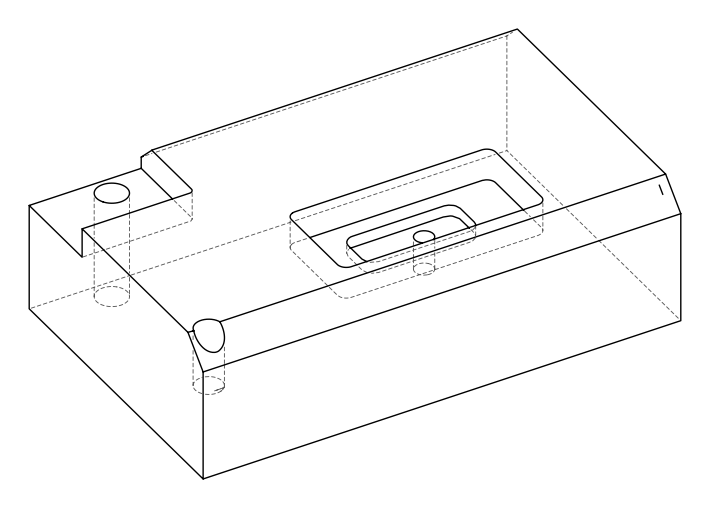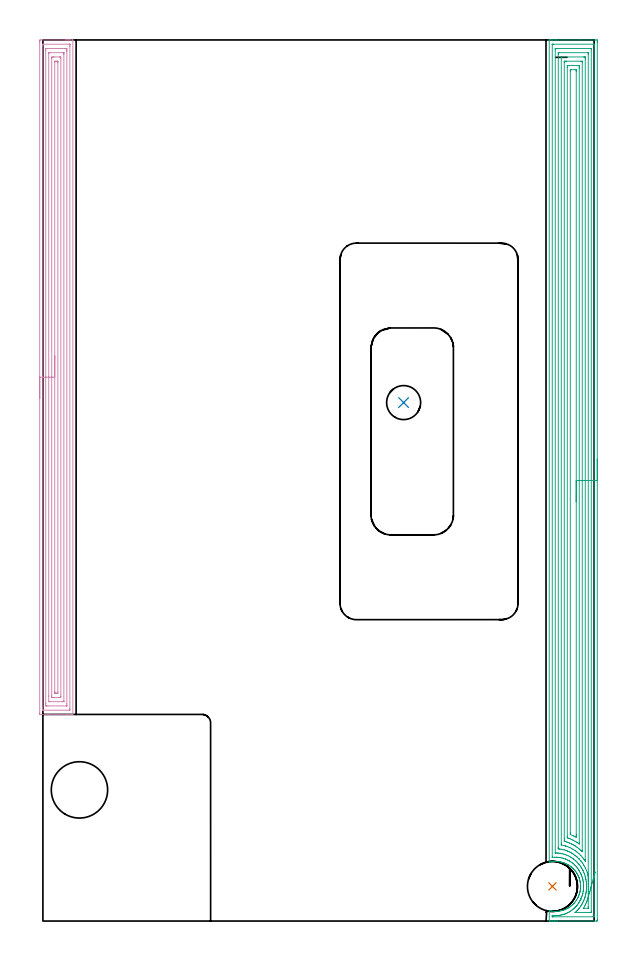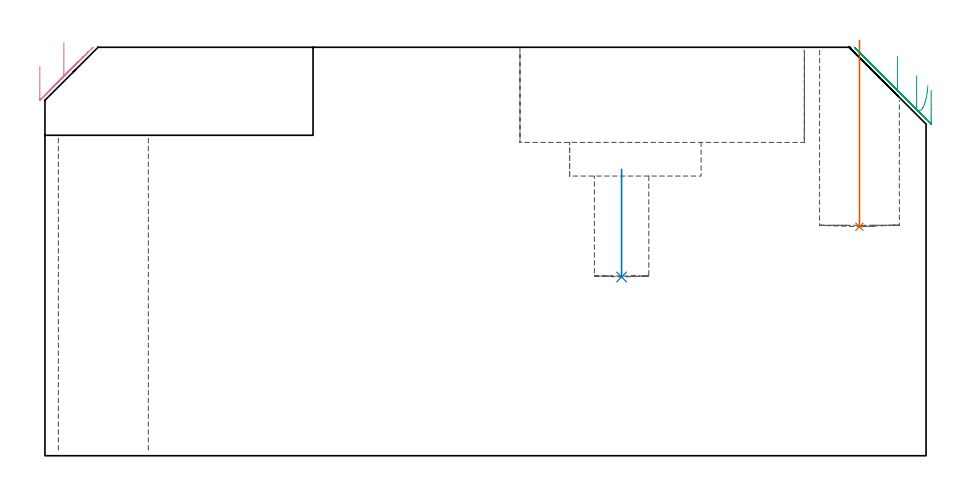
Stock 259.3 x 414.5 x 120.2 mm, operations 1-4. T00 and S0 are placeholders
(PLAN: 10 operations, 7 tool changes, 144 min)
(1 INDEXABLE_INSERT_DRILL_BLIND_HOLE_FROM_SOLID | STEP1POCKET | NXT0302_018 | 0.22 min | 22756 mm3)
(2 INDEXABLE_INSERT_DRILL_BLIND_HOLE_FROM_SOLID_1 | STEP1POCKET_1 | NXT0302_003 | 0.14 min | 13525 mm3)
(3 AREA_MILL | FG_CHAMFER_SURFACE | UGT0205_001 | 26.47 min | 104022 mm3)
(4 AREA_MILL_1 | FG_CHAMFER_SURFACE_1 | UGT0205_001 | 15.49 min | 39494 mm3)
(5 MILL_CORNER_NOTCH_RECTANGULAR | CORNER_NOTCH_RECTANGULAR | NXT0201_008 | Follow Part, ap 1.5, ae 75% | 76.09 min | 197639 mm3)
(6 MILL_RECTANGULAR_POCKET | POCKET_RECTANGULAR_STRAIGHT | UGT0201_133 | Follow Part, ap 3.75, ae 75% | 22.29 min | 408066 mm3)
(7 MILL_RECTANGULAR_POCKET_1 | POCKET_RECTANGULAR_STRAIGHT_1 | UGT0201_133 | Follow Part, ap 3.75, ae 75% | 2.37 min | 34599 mm3)
(8 SPOT_DRILL | STEP1HOLE | NXT0321_9005460120000 | 0.05 min | 132 mm3)
(9 DRILL_THROUGH_HOLE_INTO_CENTER | STEP1HOLE | NXT0301_065 | 0.4 min | 6388 mm3)
(10 DRILL_TO_ENLARGE_THROUGH_HOLE | STEP1HOLE | UGT0301_388 | 0.43 min | 45456 mm3)
(TOOL NXT0302_018 | Index. Insert Drill 23.5mm [880-D2350L25-03] | D23.5 PA176 FL71 Z2)
(TOOL NXT0302_003 | Index. Insert Drill 16mm [880-D1600L20-05] | D16 PA176 FL80 Z2)
(TOOL UGT0205_001 | Chamfer Mill 20 x 3 x 45 deg. | D20 FL50 Z2)
(TOOL NXT0201_008 | ENDMILL 6mm [2P460-0600-NA 1630] | D6 FL26 Z6)
(TOOL UGT0201_133 | Carbide End Mill 15.0 | D15 FL30 Z4)
(TOOL NXT0321_9005460120000 | NC Spot Drill, 142deg, 12mm, Carbide, Uncoated | D12 PA142 FL30 Z2)
(TOOL NXT0301_065 | Carbide Drill 9.4mm [860.1-0940-075A1-MM 2214] | D9.4 PA140 FL98 Z2)
(TOOL UGT0301_388 | Twist Drill 26.5 mm | D26.5 PA118 FL165 Z2)
(OP 1 INDEXABLE_INSERT_DRILL_BLIND_HOLE_FROM_SOLID)
G17 G21 G94 G90
T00 M6
G54
G17 G0 G90 X239.7 Y16.3 S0 M3
G43 Z130.2 H1
G94 G81 G98 Z67.4 F250. R122.2
G80
M5
M2
(OP 2 INDEXABLE_INSERT_DRILL_BLIND_HOLE_FROM_SOLID_1)
G17 G21 G94 G90
T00 M6
G54
G17 G0 G90 X169.7 Y243.9 S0 M3
G43 Z130.2 H1
G94 G81 G98 Z52.6 F250. R84.3
G80
M5
M2
(OP 3 AREA_MILL)
G17 G21 G94 G90
T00 M6
G54
G17 G0 G90 X260.8 Y217.25 S1061 M3
G43 Z130.2 H0
Z107.6
G94 G1 Y217.212 Z106.728 F250.
Y217.098 Z105.864
Y216.909 Z105.012
Y216.647 Z104.18
Y216.313 Z103.374
Y215.91 Z102.6
Y215.441 Z101.864
Y214.91 Z101.172
Y214.321 Z100.529
Y213.678 Z99.94
Y212.986 Z99.408
Y212.25 Z98.94
Y211.476 Z98.537
Y210.67 Z98.203
Y209.838 Z97.941
Y208.986 Z97.752
Y208.122 Z97.638
Y207.25 Z97.6
Y0.608
X260.797 Y0.31 Z97.602
X260.792 Y0.01 Z97.606
X260.487 Y0. Z97.91
X242.08 Z116.315
X241.473 Z116.921
X240.904 Z117.493
X240.581 Z117.815
X240.012 Z118.384
X239.689 Z118.706
X239.044 Z119.356
X238.632 Z119.767
X238.255 Z120.136
X238.226 Y0.005 Z120.165
X238.203 Y0.009 Z120.188
X238.2 Y0.162 Z120.2
Y4.625
X238.205 Y4.927 Z120.191
X238.297 Y4.91 Z120.1
X238.521 Y4.864 Z119.877
X238.674 Y4.83 Z119.724
X239.119 Y4.745 Z119.279
X239.334 Y4.715 Z119.064
X240.007 Y4.621 Z118.392
X240.895 Y4.565 Z117.504
X241.783 Y4.576 Z116.616
X242.671 Y4.655 Z115.728
X243.559 Y4.801 Z114.84
X244.005 Y4.897 Z114.395
X244.448 Y5.016 Z113.952
X244.626 Y5.071 Z113.773
X245.037 Y5.198 Z113.357
X245.243 Y5.274 Z113.154
X245.334 Y5.307 Z113.062
X245.487 Y5.369 Z112.908
X245.673 Y5.444 Z112.726
X245.782 Y5.488 Z112.617
X246.224 Y5.689 Z112.175
X246.863 Y6.015 Z111.536
X247.015 Y6.092 Z111.385
X247.112 Y6.149 Z111.288
X247.559 Y6.429 Z110.84
X248. Y6.725 Z110.4
X248.357 Y6.986 Z110.043
X248.739 Y7.303 Z109.658
X248.888 Y7.424 Z109.511
X249.388 Y7.88 Z109.011
X249.775 Y8.278 Z108.623
X249.834 Y8.344 Z108.564
X249.946 Y8.471 Z108.45
X250.089 Y8.63 Z108.311
X250.216 Y8.774 Z108.183
X250.664 Y9.345 Z107.735
X250.893 Y9.668 Z107.505
X250.986 Y9.813 Z107.411
X251.178 Y10.112 Z107.219
X251.448 Y10.562 Z106.948
X251.551 Y10.745 Z106.847
X251.73 Y11.098 Z106.669
X251.833 Y11.319 Z106.563
X251.898 Y11.456 Z106.499
X252.086 Y11.901 Z106.31
X252.258 Y12.35 Z106.14
X252.287 Y12.435 Z106.111
X252.361 Y12.658 Z106.034
X252.433 Y12.867 Z105.965
X252.439 Y12.885 Z105.959
X252.5 Y13.105 Z105.897
X252.539 Y13.244 Z105.859
X252.649 Y13.69 Z105.75
X252.712 Y13.997 Z105.685
X252.742 Y14.138 Z105.656
X252.77 Y14.304 Z105.629
X252.817 Y14.585 Z105.581
X252.855 Y14.89 Z105.541
X252.874 Y15.032 Z105.523
X252.879 Y15.084 Z105.518
X252.913 Y15.479 Z105.481
X252.914 Y15.506 Z105.479
X252.919 Y15.593 Z105.475
X252.927 Y15.782 Z105.462
X252.936 Y15.926 Z105.456
X252.941 Y16.33 Z105.449
X252.942 Y16.374 Z105.45
X252.941 Y16.443 Z105.451
X252.937 Y16.571 Z105.454
X252.934 Y16.675 Z105.455
X252.932 Y16.82 Z105.462
X252.93 Y16.845 Z105.464
Y16.848
X252.917 Y17.037 Z105.475
X252.903 Y17.268 Z105.491
X252.872 Y17.568 Z105.521
X252.858 Y17.714 Z105.537
X252.794 Y18.162 Z105.601
X252.74 Y18.46 Z105.654
X252.714 Y18.608 Z105.682
X252.616 Y19.056 Z105.783
X252.501 Y19.502 Z105.898
X252.44 Y19.717 Z105.96
X252.383 Y19.89 Z106.016
X252.328 Y20.058 Z106.069
X252.259 Y20.246 Z106.135
X252.207 Y20.396 Z106.191
X252.184 Y20.456 Z106.216
X252.176 Y20.477 Z106.224
X252.088 Y20.692 Z106.308
X252.027 Y20.845 Z106.37
X251.822 Y21.308 Z106.578
X251.683 Y21.585 Z106.713
X251.581 Y21.794 Z106.818
X251.552 Y21.853 Z106.848
X251.366 Y22.185 Z107.033
X251.185 Y22.477 Z107.213
X251.088 Y22.635 Z107.311
X250.794 Y23.079 Z107.604
X250.686 Y23.228 Z107.713
X250.664 Y23.258 Z107.735
X250.576 Y23.37 Z107.821
X250.384 Y23.619 Z108.016
X250.22 Y23.816 Z108.176
X250.092 Y23.973 Z108.305
X249.775 Y24.325 Z108.623
X249.51 Y24.6 Z108.888
X249.239 Y24.867 Z109.159
X248.888 Y25.181 Z109.511
X248.53 Y25.477 Z109.868
X248.405 Y25.575 Z109.995
X248.371 Y25.601 Z110.029
X248.164 Y25.761 Z110.231
X247.998 Y25.878 Z110.398
X247.745 Y26.048 Z110.655
X247.559 Y26.171 Z110.84
X247.419 Y26.258 Z110.98
X247.255 Y26.361 Z111.145
X247.122 Y26.443 Z111.275
X247.111 Y26.45 Z111.286
X247.036 Y26.494 Z111.363
X246.93 Y26.555 Z111.467
X246.824 Y26.612 Z111.572
X246.746 Y26.655 Z111.65
X246.223 Y26.913 Z112.175
X245.781 Y27.112 Z112.617
X245.336 Y27.292 Z113.063
X245.071 Y27.387 Z113.329
X244.963 Y27.425 Z113.437
X244.587 Y27.549 Z113.812
X244.447 Y27.588 Z113.951
X244.149 Y27.666 Z114.248
X244.003 Y27.703 Z114.393
X243.558 Y27.799 Z114.839
X243.257 Y27.849 Z115.14
X242.671 Y27.945 Z115.727
X242.365 Y27.972 Z116.033
X241.783 Y28.023 Z116.615
X240.896 Y28.035 Z117.504
X240.008 Y27.979 Z118.392
X239.12 Y27.855 Z119.28
X238.675 Y27.77 Z119.725
X238.485 Y27.726 Z119.915
X238.254 Y27.674 Z120.138
X238.203 Y27.672 Z120.188
X238.2 Y27.833 Z120.2
Y414.338
X238.203 Y414.49 Z120.188
X238.226 Y414.495 Z120.165
X238.254 Y414.497 Z120.137
X238.632 Y414.5 Z119.767
X239.044 Z119.356
X239.689 Z118.706
X240.904 Z117.493
X241.473 Z116.921
X252.925 Z105.472
X259.595 Z98.802
X260.203 Y414.497 Z98.195
X260.792 Y414.493 Z97.606
X260.793 Y414.483 Z97.604
X260.798 Y413.892 Z97.602
X260.8 Y413.294 Z97.6
Y207.25
X259.386 Z99.014
Y2.318
X259.385 Y2.243 Z99.015
X259.381 Y2.093 Z99.019
X259.377 Y2.009 Z99.023
X259.359 Y2.007 Z99.041
X259.311 Y2.004 Z99.089
X258.811 Y2. Z99.589
X240.082 Z118.318
X239.689 Y2.004 Z118.711
X239.634 Y2.007 Z118.766
X239.623 Y2.009 Z118.777
X239.62 Y2.068 Z118.78
X239.617 Y2.168 Z118.783
X239.615 Y2.318 Z118.785
Y2.393
X239.616 Y2.467 Z118.784
X239.62 Y2.543 Z118.78
X239.628 Y2.655 Z118.772
X239.689 Y2.65 Z118.711
X240.376 Y2.599 Z118.024
X240.581 Y2.589 Z117.819
X240.941 Y2.576 Z117.459
X241.294 Y2.572 Z117.106
X241.473 Y2.576 Z116.927
X241.827 Y2.587 Z116.573
X242.15 Y2.608 Z116.25
X242.365 Y2.63 Z116.035
X242.953 Y2.697 Z115.447
X243.257 Y2.744 Z115.143
X243.719 Y2.823 Z114.681
X244.149 Y2.915 Z114.251
X244.445 Y2.989 Z113.955
X245.041 Y3.155 Z113.359
X245.142 Y3.185 Z113.258
X245.456 Y3.286 Z112.944
X245.8 Y3.419 Z112.6
X245.932 Y3.474 Z112.468
X246.422 Y3.689 Z111.978
X246.824 Y3.877 Z111.576
X247.027 Y3.976 Z111.373
X247.424 Y4.178 Z110.976
X247.716 Y4.351 Z110.684
X248.158 Y4.628 Z110.242
X248.608 Y4.93 Z109.792
X248.81 Y5.071 Z109.59
X249.197 Y5.375 Z109.204
X249.5 Y5.625 Z108.9
X249.889 Y5.964 Z108.511
X250.15 Y6.206 Z108.25
X250.392 Y6.447 Z108.008
X250.593 Y6.655 Z107.807
X250.779 Y6.856 Z107.621
X251.013 Y7.127 Z107.387
X251.284 Y7.449 Z107.116
X251.417 Y7.616 Z106.983
X251.519 Y7.749 Z106.881
X251.796 Y8.129 Z106.604
X252.157 Y8.66 Z106.243
X252.176 Y8.69 Z106.224
X252.49 Y9.22 Z105.91
X252.67 Y9.534 Z105.73
X252.754 Y9.691 Z105.646
X252.807 Y9.795 Z105.593
X253.068 Y10.331 Z105.332
X253.098 Y10.397 Z105.302
X253.111 Y10.427 Z105.289
X253.355 Y11.031 Z105.045
X253.465 Y11.319 Z104.935
X253.594 Y11.685 Z104.806
X253.768 Y12.212 Z104.632
X253.794 Y12.295 Z104.606
X253.812 Y12.36 Z104.588
X253.959 Y12.929 Z104.441
X253.993 Y13.071 Z104.407
X254. Y13.105 Z104.4
X254.136 Y13.82 Z104.264
X254.165 Y13.997 Z104.235
X254.25 Y14.599 Z104.15
X254.281 Y14.89 Z104.119
X254.324 Y15.418 Z104.076
X254.343 Y15.782 Z104.057
X254.353 Y16.281 Z104.047
X254.347 Y16.675 Z104.053
X254.323 Y17.203 Z104.077
X254.297 Y17.568 Z104.103
X254.228 Y18.191 Z104.172
X254.19 Y18.46 Z104.21
X254.05 Y19.262 Z104.35
X254.031 Y19.353 Z104.369
X253.959 Y19.674 Z104.441
X253.808 Y20.246 Z104.592
X253.748 Y20.457 Z104.652
X253.52 Y21.138 Z104.88
X253.247 Y21.851 Z105.153
X253.169 Y22.031 Z105.231
X253.068 Y22.255 Z105.332
X252.74 Y22.923 Z105.66
X252.332 Y23.66 Z106.068
X252.236 Y23.816 Z106.164
X252.176 Y23.91 Z106.224
X251.856 Y24.387 Z106.544
X251.628 Y24.709 Z106.772
X251.284 Y25.149 Z107.116
X250.906 Y25.601 Z107.494
X250.392 Y26.154 Z108.008
X250.05 Y26.494 Z108.35
X249.5 Y26.981 Z108.9
X248.997 Y27.387 Z109.403
X248.608 Y27.673 Z109.792
X247.77 Y28.226 Z110.63
X247.716 Y28.259 Z110.684
X247.683 Y28.279 Z110.717
X247.127 Y28.575 Z111.273
X246.824 Y28.725 Z111.576
X246.002 Y29.102 Z112.398
X245.932 Y29.131 Z112.468
X245.829 Y29.172 Z112.571
X245.041 Y29.443 Z113.359
X244.65 Y29.563 Z113.75
X244.149 Y29.685 Z114.251
X243.503 Y29.818 Z114.897
X243.257 Y29.858 Z115.143
X242.88 Y29.914 Z115.52
X242.464 Y29.966 Z115.936
X242.365 Y29.974 Z116.035
X241.944 Y30.003 Z116.456
X241.511 Y30.026 Z116.889
X241.473 Z116.927
X240.627 Y30.018 Z117.773
X239.689 Y29.948 Z118.711
X239.648 Y29.947 Z118.752
X239.621 Y29.949 Z118.779
X239.619 Y29.99 Z118.781
X239.616 Y30.064 Z118.784
X239.615 Y30.139 Z118.785
X239.614 Y412.182 Z118.786
X239.616 Y412.257 Z118.784
X239.619 Y412.407 Z118.781
X239.623 Y412.491 Z118.777
X239.641 Y412.493 Z118.759
X239.689 Y412.496 Z118.711
X240.189 Y412.5 Z118.211
X258.918 Z99.482
X259.311 Y412.496 Z99.089
X259.366 Y412.493 Z99.034
X259.377 Y412.491 Z99.023
X259.38 Y412.432 Z99.02
X259.383 Y412.332 Z99.017
X259.385 Y412.182 Z99.015
X259.386 Y412.107 Z99.014
Y207.25
X257.972 Z100.428
X257.971 Y4.623 Z100.429
X257.969 Y4.178 Z100.431
X257.967 Y4.068 Z100.433
X257.965 Y4.021 Z100.435
X257.883 Y4.01 Z100.517
X257.703 Y4.002 Z100.697
X257.527 Y4.001 Z100.873
X256.813 Y4. Z101.587
X250.57 Y4.001 Z107.83
X250.418 Y4.003 Z107.982
X250.392 Y4.005 Z108.008
X250.38 Y4.008 Z108.02
X250.392 Y4.031 Z108.008
X250.466 Y4.104 Z107.934
X250.544 Y4.178 Z107.856
X250.927 Y4.535 Z107.473
X251.284 Y4.891 Z107.116
X251.457 Y5.071 Z106.943
X251.796 Y5.451 Z106.604
X252.176 Y5.893 Z106.224
X252.233 Y5.964 Z106.167
X252.592 Y6.439 Z105.808
X252.895 Y6.856 Z105.505
X252.965 Y6.958 Z105.435
X253.068 Y7.113 Z105.332
X253.313 Y7.503 Z105.087
X253.463 Y7.749 Z104.937
X253.646 Y8.062 Z104.754
X253.959 Y8.63 Z104.441
X253.965 Y8.641 Z104.435
X254.248 Y9.245 Z104.152
X254.373 Y9.534 Z104.027
X254.514 Y9.872 Z103.886
X254.735 Y10.427 Z103.665
X254.766 Y10.512 Z103.634
X254.851 Y10.751 Z103.549
X254.99 Y11.181 Z103.41
X255.032 Y11.319 Z103.368
X255.187 Y11.876 Z103.213
X255.273 Y12.212 Z103.127
X255.362 Y12.593 Z103.038
X255.464 Y13.105 Z102.936
X255.509 Y13.339 Z102.891
X255.61 Y13.997 Z102.79
X255.626 Y14.115 Z102.774
X255.711 Y14.89 Z102.689
X255.713 Y14.92 Z102.687
X255.743 Y15.308 Z102.657
X255.764 Y15.762 Z102.636
Y15.782
X255.768 Y16.65 Z102.632
Y16.675
X255.743 Y17.3 Z102.657
X255.725 Y17.568 Z102.675
X255.724 Y17.587 Z102.676
X255.632 Y18.46 Z102.768
X255.616 Y18.587 Z102.784
X255.489 Y19.353 Z102.911
X255.433 Y19.664 Z102.967
X255.309 Y20.246 Z103.091
X255.165 Y20.825 Z103.235
X255.077 Y21.138 Z103.323
X254.851 Y21.853 Z103.549
X254.79 Y22.031 Z103.61
X254.756 Y22.126 Z103.644
X254.436 Y22.923 Z103.964
X254.096 Y23.68 Z104.304
X254.029 Y23.816 Z104.371
X253.959 Y23.953 Z104.441
X253.542 Y24.709 Z104.858
X253.368 Y25.009 Z105.032
X253.068 Y25.492 Z105.332
X252.997 Y25.601 Z105.403
X252.859 Y25.81 Z105.541
X252.343 Y26.494 Z106.057
X252.176 Y26.703 Z106.224
X251.865 Y27.073 Z106.535
X251.585 Y27.387 Z106.815
X251.284 Y27.708 Z107.116
X250.699 Y28.279 Z107.701
X250.392 Y28.551 Z108.008
X249.641 Y29.172 Z108.759
X249.5 Y29.277 Z108.9
X249.124 Y29.548 Z109.276
X248.608 Y29.88 Z109.792
X248.316 Y30.064 Z110.084
X247.716 Y30.397 Z110.684
X247.051 Y30.73 Z111.349
X246.824 Y30.832 Z111.576
X246.542 Y30.957 Z111.858
X245.932 Y31.188 Z112.468
X245.565 Y31.325 Z112.835
X245.041 Y31.487 Z113.359
X244.322 Y31.676 Z114.078
X244.149 Y31.711 Z114.251
X243.416 Y31.85 Z114.984
X243.257 Y31.875 Z115.143
X243.226 Y31.88 Z115.174
X242.365 Y31.975 Z116.035
X242.227 Y31.988 Z116.173
X241.473 Y32.019 Z116.927
X241.298 Y32.025 Z117.102
X241.103 Y32.027 Z117.297
X241.055 Y32.031 Z117.345
X241.036 Y32.034 Z117.364
X241.034 Y32.046 Z117.366
X241.031 Y32.089 Z117.369
X241.029 Y32.294 Z117.371
Y409.874
X241.031 Y410.322 Z117.369
X241.033 Y410.432 Z117.367
X241.035 Y410.479 Z117.365
X241.117 Y410.49 Z117.283
X241.297 Y410.498 Z117.103
X241.473 Y410.499 Z116.927
X242.187 Y410.5 Z116.213
X257.705 Y410.499 Z100.695
X257.824 Y410.496 Z100.576
X257.918 Y410.491 Z100.482
X257.965 Y410.486 Z100.435
X257.966 Y410.469 Z100.434
X257.969 Y410.322 Z100.431
X257.971 Y409.877 Z100.429
X257.972 Y207.25 Z100.428
X256.557 Z101.843
Y22.031
X256.554 Y21.522 Z101.846
X256.552 Y21.342 Z101.848
X256.551 Y21.334 Z101.849
X256.537 Y21.378 Z101.863
X256.501 Y21.501 Z101.899
X256.434 Y21.74 Z101.966
X256.384 Y21.916 Z102.016
X256.349 Y22.031 Z102.051
X256.279 Y22.249 Z102.121
X256.213 Y22.454 Z102.188
X256.051 Y22.923 Z102.349
X255.743 Y23.734 Z102.657
X255.711 Y23.816 Z102.689
X255.689 Y23.87 Z102.711
X255.302 Y24.709 Z103.098
X255.156 Y25.014 Z103.244
X254.851 Y25.6 Z103.549
X254.497 Y26.216 Z103.903
X254.326 Y26.494 Z104.074
X253.959 Y27.062 Z104.441
X253.73 Y27.387 Z104.67
X253.068 Y28.267 Z105.332
X253.058 Y28.279 Z105.342
X253.008 Y28.339 Z105.392
X252.268 Y29.172 Z106.132
X252.223 Y29.22 Z106.177
X252.176 Y29.268 Z106.224
X251.355 Y30.064 Z107.045
X251.284 Y30.128 Z107.116
X250.852 Y30.497 Z107.548
X250.392 Y30.869 Z108.008
X250.28 Y30.957 Z108.12
X249.5 Y31.494 Z108.9
X248.956 Y31.85 Z109.444
X248.608 Y32.05 Z109.792
X248.148 Y32.31 Z110.252
X247.716 Y32.517 Z110.684
X247.24 Y32.742 Z111.16
X246.824 Y32.916 Z111.576
X246.53 Y33.037 Z111.87
X245.932 Y33.25 Z112.468
X245.186 Y33.489 Z113.214
X245.041 Y33.528 Z113.359
X244.623 Y33.635 Z113.777
X244.149 Y33.729 Z114.251
X244.032 Y33.751 Z114.368
X243.257 Y33.874 Z115.143
X242.978 Y33.914 Z115.422
X242.571 Y33.966 Z115.829
X242.487 Y33.979 Z115.913
X242.452 Y33.986 Z115.948
X242.449 Y34.019 Z115.951
X242.446 Y34.104 Z115.954
X242.443 Y34.449 Z115.957
Y34.528
Y407.644
X242.444 Y408.457 Z115.956
X242.446 Y408.484 Z115.954
X242.449 Y408.49 Z115.951
X242.456 Y408.493 Z115.944
X242.508 Y408.497 Z115.892
X242.615 Y408.499 Z115.785
X242.829 Y408.5 Z115.571
X256.187 Y408.499 Z102.213
X256.391 Y408.498 Z102.009
X256.493 Y408.494 Z101.907
X256.542 Y408.49 Z101.858
X256.551 Y408.482 Z101.849
X256.552 Y408.465 Z101.848
X256.557 Y407.722 Z101.843
Y407.644
Y207.25
X255.143 Z103.257
Y28.88
X255.141 Y28.279 Z103.259
X255.14 Y28.248 Z103.26
X255.139 Y28.241 Z103.261
X255.106 Y28.279 Z103.294
X254.851 Y28.629 Z103.549
X254.448 Y29.172 Z103.952
X253.959 Y29.807 Z104.441
X253.739 Y30.064 Z104.661
X253.068 Y30.815 Z105.332
X252.933 Y30.957 Z105.467
X252.176 Y31.687 Z106.224
X251.999 Y31.85 Z106.401
X251.284 Y32.443 Z107.116
X250.909 Y32.742 Z107.491
X250.392 Y33.102 Z108.008
X249.604 Y33.635 Z108.796
X249.5 Y33.699 Z108.9
X249.341 Y33.794 Z109.059
X248.608 Y34.194 Z109.792
X247.931 Y34.528 Z110.469
X247.716 Y34.626 Z110.684
X247.539 Y34.705 Z110.861
X246.824 Y34.987 Z111.576
X246.098 Y35.254 Z112.302
X245.932 Y35.307 Z112.468
X245.847 Y35.334 Z112.553
X245.568 Y35.42 Z112.832
X245.041 Y35.558 Z113.359
X244.857 Y35.604 Z113.543
X243.911 Y35.79 Z114.489
X243.878 Y35.8 Z114.522
X243.866 Y35.805 Z114.534
X243.864 Y35.827 Z114.536
X243.86 Y36.021 Z114.54
X243.858 Y36.313 Z114.542
X243.857 Y36.605 Z114.543
Y406.15
X243.859 Y406.443 Z114.541
X243.862 Y406.48 Z114.538
X243.865 Y406.491 Z114.535
X243.869 Y406.494 Z114.531
X243.908 Y406.498 Z114.492
X243.989 Y406.499 Z114.411
X244.149 Y406.5 Z114.251
X254.211 Z104.189
X254.851 Y406.496 Z103.549
X255.11 Y406.492 Z103.29
X255.137 Y406.48 Z103.263
X255.139 Y406.464 Z103.261
X255.142 Y405.858 Z103.258
X255.143 Y405.567 Z103.257
Y207.25
X253.729 Z104.671
X253.728 Y32.973 Z104.672
X253.727 Y32.742 Z104.673
X253.724 Y32.646 Z104.676
X253.722 Y32.637 Z104.678
X253.714 Y32.64 Z104.686
X253.696 Y32.653 Z104.704
X253.6 Y32.742 Z104.8
X253.068 Y33.247 Z105.332
X252.639 Y33.635 Z105.761
X252.176 Y34.021 Z106.224
X251.547 Y34.528 Z106.853
X251.284 Y34.714 Z107.116
X250.682 Y35.13 Z107.718
X250.392 Y35.322 Z108.008
X250.24 Y35.42 Z108.16
X249.5 Y35.845 Z108.9
X249.205 Y36.01 Z109.195
X248.614 Y36.313 Z109.786
X248.602 Y36.319 Z109.798
X247.716 Y36.705 Z110.684
X247.361 Y36.85 Z111.039
X246.824 Y37.053 Z111.576
X246.411 Y37.205 Z111.989
X245.932 Y37.351 Z112.468
X245.725 Y37.413 Z112.675
X245.362 Y37.519 Z113.038
X245.278 Y37.544 Z113.122
X245.276 Y37.647 Z113.124
X245.272 Y37.866 Z113.128
Y38.098
X245.271 Y38.76 Z113.129
Y403.842
X245.273 Y404.073 Z113.127
X245.276 Y404.404 Z113.124
X245.278 Y404.478 Z113.122
X245.365 Y404.49 Z113.035
X245.51 Y404.497 Z112.89
X245.932 Y404.499 Z112.468
X246.398 Y404.5 Z112.002
X253.068 Z105.332
X253.535 Y404.498 Z104.865
X253.688 Y404.492 Z104.712
X253.719 Y404.49 Z104.681
X253.722 Y404.436 Z104.678
X253.726 Y404.307 Z104.674
X253.728 Y404.073 Z104.672
X253.729 Y207.25 Z104.671
X252.315 Z106.085
X252.314 Y37.067 Z106.086
X252.309 Y36.313 Z106.091
X252.308 Y36.264 Z106.092
X252.201 Y36.313 Z106.199
X251.284 Y36.933 Z107.116
X250.874 Y37.205 Z107.526
X250.392 Y37.49 Z108.008
X249.711 Y37.887 Z108.689
X249.5 Y37.992 Z108.9
X249.286 Y38.098 Z109.114
X248.608 Y38.407 Z109.792
X248.047 Y38.66 Z110.353
X247.716 Y38.789 Z110.684
X247.192 Y38.991 Z111.208
X246.824 Y39.125 Z111.576
X246.722 Y39.164 Z111.678
X246.699 Y39.175 Z111.701
X246.692 Y39.281 Z111.708
X246.689 Y39.466 Z111.711
X246.686 Y39.744 Z111.714
X246.685 Y39.883 Z111.715
Y401.534
X246.687 Y402.288 Z111.713
X246.689 Y402.424 Z111.711
X246.692 Y402.471 Z111.708
X246.697 Y402.49 Z111.703
X246.719 Y402.492 Z111.681
X246.824 Y402.496 Z111.576
X247.505 Y402.5 Z110.895
X247.716 Z110.684
X251.072 Z107.328
X251.964 Y402.499 Z106.436
X252.176 Y402.497 Z106.224
X252.246 Y402.494 Z106.154
X252.297 Y402.49 Z106.103
X252.308 Y402.426 Z106.092
X252.311 Y402.288 Z106.089
X252.313 Y402.15 Z106.087
X252.315 Y401.395 Z106.085
Y401.256
Y207.25
X250.9 Z107.5
Y40.776
Y40.268
X250.897 Y39.883 Z107.503
X250.893 Y39.381 Z107.507
X250.392 Y39.651 Z108.008
X249.957 Y39.883 Z108.443
X249.5 Y40.101 Z108.9
X249.089 Y40.295 Z109.311
X248.256 Y40.66 Z110.144
X248.135 Y40.716 Z110.265
X248.106 Y40.731 Z110.294
X248.104 Y40.743 Z110.296
X248.102 Y40.776 Z110.298
X248.1 Y41.285 Z110.3
Y41.669
Y399.61
X248.101 Y400.118 Z110.299
X248.103 Y400.289 Z110.297
X248.107 Y400.423 Z110.293
X248.114 Y400.49 Z110.286
X248.164 Y400.492 Z110.236
X248.608 Y400.5 Z109.792
X250.392 Z108.008
X250.835 Y400.492 Z107.565
X250.886 Y400.49 Z107.514
X250.894 Y400.459 Z107.506
X250.897 Y400.403 Z107.503
X250.899 Y400.348 Z107.501
X250.9 Y399.994 Z107.5
Y399.61
Y207.25
Y206.378 Z107.538
Y205.513 Z107.651
Y204.662 Z107.84
Y203.83 Z108.103
Y203.024 Z108.436
Y202.25 Z108.839
Y201.514 Z109.308
Y200.822 Z109.839
Y200.179 Z110.428
Y199.59 Z111.072
Y199.058 Z111.764
Y198.59 Z112.5
Y198.187 Z113.273
Y197.853 Z114.079
Y197.591 Z114.911
Y197.402 Z115.763
Y197.288 Z116.628
Y197.25 Z117.5
G0 Z130.2
X256.535 Y21.298
Z111.865
G1 Y21.262 Z110.994
Y21.15 Z110.128
X256.536 Y20.963 Z109.276
Y20.702 Z108.444
X256.537 Y20.37 Z107.637
X256.538 Y19.969 Z106.862
X256.539 Y19.502 Z106.126
X256.54 Y18.972 Z105.432
X256.541 Y18.384 Z104.788
X256.542 Y17.742 Z104.197
X256.544 Y17.051 Z103.665
X256.545 Y16.317 Z103.194
X256.547 Y15.544 Z102.79
X256.549 Y14.738 Z102.454
X256.551 Y13.907 Z102.19
X256.552 Y13.056 Z102.
X256.554 Y12.191 Z101.884
X256.556 Y11.319 Z101.844
X256.557 Y10.979 Z101.843
Y10.505
Y6.856
X256.556 Y6.043 Z101.844
X256.554 Y6.016 Z101.846
X256.551 Y6.01 Z101.849
X256.544 Y6.007 Z101.856
X256.492 Y6.003 Z101.908
X256.385 Y6.001 Z102.015
X256.171 Y6. Z102.229
X254.815 Z103.585
X254.448 Y6.007 Z103.952
X254.281 Y6.011 Z104.119
X254.781 Y6.856 Z103.619
X254.806 Y6.901 Z103.594
X254.851 Y6.984 Z103.549
X255.112 Y7.488 Z103.288
X255.241 Y7.749 Z103.159
X255.403 Y8.09 Z102.997
X255.649 Y8.641 Z102.751
X255.677 Y8.708 Z102.723
X255.743 Y8.868 Z102.657
X255.929 Y9.348 Z102.471
X255.998 Y9.534 Z102.402
X256.141 Y9.933 Z102.259
X256.23 Y10.199 Z102.17
X256.303 Y10.427 Z102.097
X256.339 Y10.544 Z102.061
X256.379 Y10.683 Z102.021
X256.556 Y11.319 Z101.844
X256.784 Y12.14 Z101.655
X257.016 Y12.973 Z101.542
X257.249 Y13.813 Z101.504
X257.482 Y14.653 Z101.542
X257.714 Y15.486 Z101.656
X257.942 Y16.307 Z101.845
X258.164 Y17.108 Z102.108
X258.38 Y17.885 Z102.442
X258.587 Y18.63 Z102.845
X258.784 Y19.339 Z103.314
X258.97 Y20.006 Z103.845
X259.142 Y20.625 Z104.434
X259.3 Y21.193 Z105.078
X259.442 Y21.705 Z105.77
X259.567 Y22.156 Z106.506
X259.675 Y22.544 Z107.28
X259.764 Y22.866 Z108.086
X259.834 Y23.118 Z108.918
G0 Z130.2
M5
M2
(OP 4 AREA_MILL_1)
G17 G21 G94 G90
T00 M6
G54
G17 G0 G90 X-1.5 Y245.85 S1061 M3
G43 Z130.2 H0
Z114.6
G94 G1 Y245.888 Z113.728 F250.
Y246.002 Z112.864
Y246.191 Z112.012
Y246.453 Z111.18
Y246.787 Z110.374
Y247.19 Z109.6
Y247.658 Z108.864
Y248.19 Z108.172
Y248.779 Z107.529
Y249.422 Z106.94
Y250.114 Z106.408
Y250.85 Z105.94
Y251.624 Z105.537
Y252.43 Z105.203
Y253.262 Z104.941
Y254.114 Z104.752
Y254.978 Z104.638
Y255.85 Z104.6
Y413.365
X-1.499 Y413.889 Z104.601
X-1.496 Y414.254 Z104.602
X-1.493 Y414.49 Z104.605
X-1.138 Y414.5 Z104.959
X10.514 Z116.609
X11.113 Z117.207
X11.665 Z117.762
X11.988 Z118.084
X12.54 Z118.636
X12.863 Z118.958
X13.833 Z119.932
X13.969 Y414.497 Z120.061
X14.098 Y414.49 Z120.189
X14.1 Y414.335 Z120.2
Y97.365
X14.098 Y97.21 Z120.189
X13.969 Y97.203 Z120.061
X13.833 Y97.2 Z119.932
X13.509 Z119.609
X12.863 Z118.958
X11.665 Z117.761
X11.113 Z117.207
X2.5 Z108.597
X-1.138 Z104.959
X-1.418 Y97.204 Z104.68
X-1.492 Y97.21 Z104.605
X-1.499 Y97.287 Z104.599
X-1.5 Y97.811 Z104.6
Y255.85
X-0.086 Z106.014
X-0.085 Y411.921 Z106.015
X-0.084 Y412.103 Z106.016
X-0.079 Y412.458 Z106.021
X-0.074 Y412.49 Z106.026
X-0.01 Y412.494 Z106.09
X0.093 Y412.498 Z106.193
X0.223 Y412.5 Z106.323
X12.475 Y412.499 Z118.575
X12.63 Y412.494 Z118.73
X12.659 Y412.49 Z118.759
X12.679 Y412.484 Z118.779
X12.68 Y412.45 Z118.78
X12.684 Y412.285 Z118.784
X12.685 Y412.103 Z118.785
X12.686 Y411.391 Z118.786
X12.685 Y99.779 Z118.785
X12.684 Y99.597 Z118.784
X12.679 Y99.242 Z118.779
X12.674 Y99.21 Z118.774
X12.61 Y99.206 Z118.71
X12.507 Y99.202 Z118.607
X12.377 Y99.2 Z118.477
X0.125 Y99.201 Z106.225
X-0.03 Y99.206 Z106.07
X-0.059 Y99.21 Z106.041
X-0.079 Y99.216 Z106.021
X-0.08 Y99.25 Z106.02
X-0.084 Y99.415 Z106.016
X-0.085 Y99.597 Z106.015
X-0.086 Y100.309 Z106.014
Y255.85
X1.328 Z107.428
X1.329 Y409.586 Z107.429
X1.332 Y410.317 Z107.432
X1.334 Y410.473 Z107.434
X1.337 Y410.49 Z107.437
X1.353 Y410.493 Z107.453
X1.398 Y410.497 Z107.498
X1.487 Y410.499 Z107.587
X10.238 Z116.338
X10.937 Y410.496 Z117.037
X11.113 Y410.49 Z117.213
X11.265 Y410.47 Z117.365
X11.268 Y410.317 Z117.368
X11.27 Y410.157 Z117.37
X11.271 Y409.424 Z117.371
X11.272 Y409.262 Z117.372
X11.271 Y102.114 Z117.371
X11.268 Y101.383 Z117.368
X11.266 Y101.227 Z117.366
X11.263 Y101.21 Z117.363
X11.247 Y101.207 Z117.347
X11.202 Y101.203 Z117.302
X11.113 Y101.201 Z117.213
X2.362 Y101.2 Z108.462
X1.663 Y101.204 Z107.763
X1.487 Y101.21 Z107.587
X1.335 Y101.23 Z107.435
X1.332 Y101.383 Z107.432
X1.33 Y101.543 Z107.43
X1.329 Y102.276 Z107.429
X1.328 Y102.438 Z107.428
Y255.85
X2.743 Z108.843
Y408.143
X2.745 Y408.311 Z108.845
X2.748 Y408.445 Z108.848
X2.749 Y408.482 Z108.849
X2.764 Y408.49 Z108.864
X2.815 Y408.492 Z108.915
X3.237 Y408.5 Z109.337
X3.268 Z109.368
X9.394 Z115.494
X9.78 Y408.496 Z115.88
X9.828 Y408.493 Z115.928
X9.847 Y408.49 Z115.947
X9.851 Y408.479 Z115.951
X9.855 Y408.421 Z115.955
X9.856 Y408.365 Z115.956
X9.857 Y408.027 Z115.957
Y407.639
Y103.557
X9.855 Y103.389 Z115.955
X9.852 Y103.255 Z115.952
X9.851 Y103.218 Z115.951
X9.836 Y103.21 Z115.936
X9.785 Y103.208 Z115.885
X9.363 Y103.2 Z115.463
X9.332 Z115.432
X3.206 Z109.306
X2.82 Y103.203 Z108.92
X2.772 Y103.206 Z108.872
X2.753 Y103.21 Z108.853
X2.749 Y103.221 Z108.849
X2.745 Y103.279 Z108.845
X2.744 Y103.335 Z108.844
X2.743 Y105.847 Z108.843
Y255.85
X4.157 Z110.257
Y405.853
X4.161 Y406.276 Z110.261
X4.164 Y406.479 Z110.264
X4.362 Y406.491 Z110.462
X4.987 Y406.498 Z111.087
X5.228 Y406.5 Z111.328
X7.855 Y406.498 Z113.955
X8.335 Y406.49 Z114.435
X8.436 Y406.471 Z114.536
X8.443 Y405.853 Z114.543
Y105.847
X8.439 Y105.424 Z114.539
X8.436 Y105.221 Z114.536
X8.238 Y105.209 Z114.338
X7.613 Y105.202 Z113.713
X7.372 Y105.2 Z113.472
X4.745 Y105.202 Z110.845
X4.265 Y105.21 Z110.365
X4.164 Y105.229 Z110.264
X4.157 Y105.847 Z110.257
Y255.85
X5.571 Z111.671
X5.572 Y404.067 Z111.672
X5.573 Y404.362 Z111.673
X5.576 Y404.463 Z111.676
X5.578 Y404.49 Z111.678
X5.598 Y404.493 Z111.698
X5.65 Y404.496 Z111.75
X5.862 Y404.499 Z111.962
X6.313 Y404.5 Z112.413
X6.738 Y404.499 Z112.838
X6.879 Y404.497 Z112.979
X6.992 Y404.492 Z113.092
X7.021 Y404.49 Z113.121
X7.024 Y404.448 Z113.124
X7.026 Y404.364 Z113.126
X7.028 Y404.067 Z113.128
X7.029 Y403.77 Z113.129
X7.028 Y107.633 Z113.128
X7.027 Y107.338 Z113.127
X7.024 Y107.238 Z113.124
X7.022 Y107.21 Z113.122
X7.002 Y107.207 Z113.102
X6.95 Y107.204 Z113.05
X6.738 Y107.201 Z112.838
X6.287 Y107.2 Z112.387
X5.862 Y107.201 Z111.962
X5.721 Y107.203 Z111.821
X5.608 Y107.208 Z111.708
X5.579 Y107.21 Z111.679
X5.576 Y107.251 Z111.676
X5.574 Y107.336 Z111.674
X5.572 Y107.633 Z111.672
X5.571 Y107.93 Z111.671
Y255.85
Y256.722 Z111.709
Y257.586 Z111.823
Y258.438 Z112.012
Y259.27 Z112.274
Y260.076 Z112.608
Y260.85 Z113.011
Y261.586 Z113.48
Y262.278 Z114.011
Y262.921 Z114.6
Y263.51 Z115.243
Y264.042 Z115.935
Y264.51 Z116.671
Y264.913 Z117.445
Y265.247 Z118.251
Y265.509 Z119.083
Y265.698 Z119.935
Y265.812 Z120.8
Y265.85 Z121.671
G0 Z130.2
M5
M2
